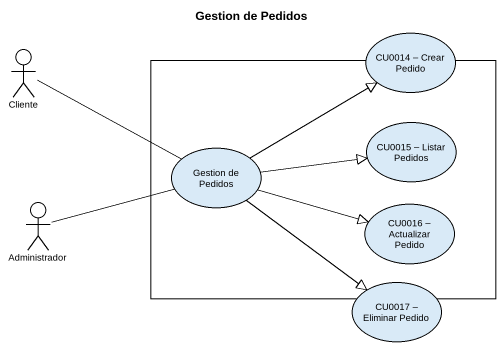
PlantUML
@startuml
title Gestion de Pedidos
usecase "CU0014 – Crear Pedido" as CU0014_Crear_Pedido
actor Cliente
rectangle " " as rectangle1 {
  usecase "Gestion de Pedidos" as Gestion_de_Pedidos
  usecase "CU0015 – Listar Pedidos" as CU0015_Listar_Pedidos
  usecase "CU0016 – Actualizar Pedido" as CU0016_Actualizar_Pedido
}
actor Administrador
usecase "CU0017 – Eliminar Pedido" as CU0017_Eliminar_Pedido
Cliente -right- Gestion_de_Pedidos
Gestion_de_Pedidos -right-|> CU0014_Crear_Pedido
Gestion_de_Pedidos -right-|> CU0015_Listar_Pedidos
Gestion_de_Pedidos -right-|> CU0016_Actualizar_Pedido
Gestion_de_Pedidos --|> CU0017_Eliminar_Pedido
Administrador -right- Gestion_de_Pedidos
@enduml
